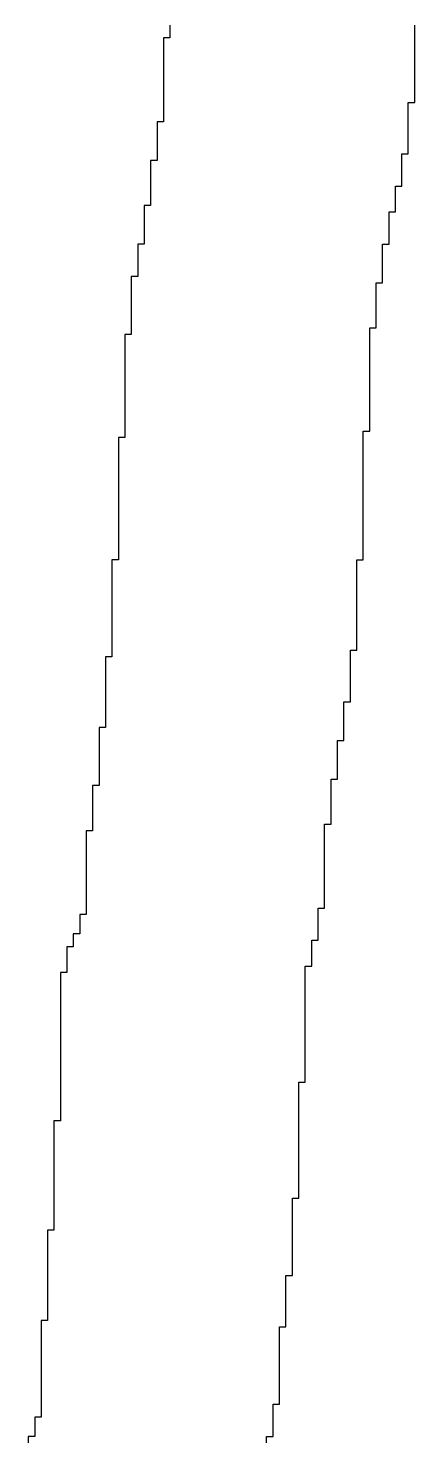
# Model space of a CAD drawing. Header units: millimetres. Extents: x 9.6 to 105, y 7.6 to 66.9.
# Drawn here: x 89.0915 to 89.1735, y 22.607 to 22.9064 of the extents above; entities that cross this region are included whole.
import ezdxf

# ---------------------------------------------------------------- set-up
doc = ezdxf.new("R2010")
doc.units = ezdxf.units.MM
doc.layers.add('BottomOverlay', color=54, linetype='Continuous')

msp = doc.modelspace()

# ---------------------------------------------------------------- linework, layer by layer
at = {"layer": 'BottomOverlay'}
for p, q in [((89.12154, 22.90705), (89.12154, 22.90568)), ((89.12154, 22.90568), (89.12154, 22.90432)), ((89.17349, 22.90568), (89.17349, 22.90705)), ((89.17349, 22.90432), (89.17349, 22.90568)), ((89.12154, 22.90432), (89.12018, 22.90432)), ((89.12018, 22.90432), (89.12018, 22.90295)), ((89.12018, 22.90295), (89.12018, 22.90158)), ((89.17349, 22.90295), (89.17349, 22.90432)), ((89.17349, 22.90158), (89.17349, 22.90295)), ((89.12018, 22.90158), (89.12018, 22.90022)), ((89.12018, 22.90022), (89.12018, 22.89885)), ((89.17349, 22.90022), (89.17349, 22.90158)), ((89.17349, 22.89885), (89.17349, 22.90022)), ((89.12018, 22.89885), (89.12018, 22.89748)), ((89.12018, 22.89748), (89.12018, 22.89612)), ((89.17349, 22.89748), (89.17349, 22.89885)), ((89.17349, 22.89612), (89.17349, 22.89748)), ((89.12018, 22.89612), (89.12018, 22.89475)), ((89.12018, 22.89475), (89.12018, 22.89338)), ((89.12018, 22.89338), (89.12018, 22.89201)), ((89.17349, 22.89475), (89.17349, 22.89612)), ((89.17349, 22.89338), (89.17349, 22.89475)), ((89.17349, 22.89201), (89.17349, 22.89338)), ((89.12018, 22.89201), (89.12018, 22.89065)), ((89.12018, 22.89065), (89.12018, 22.88928)), ((89.17212, 22.88928), (89.17212, 22.89065)), ((89.17212, 22.89065), (89.17349, 22.89065)), ((89.17349, 22.89065), (89.17349, 22.89201)), ((89.12018, 22.88928), (89.12018, 22.88791)), ((89.12018, 22.88791), (89.12018, 22.88655)), ((89.17212, 22.88791), (89.17212, 22.88928)), ((89.17212, 22.88655), (89.17212, 22.88791)), ((89.12018, 22.88655), (89.11881, 22.88655)), ((89.11881, 22.88655), (89.11881, 22.88518)), ((89.11881, 22.88518), (89.11881, 22.88381)), ((89.17212, 22.88518), (89.17212, 22.88655)), ((89.17212, 22.88381), (89.17212, 22.88518)), ((89.11881, 22.88381), (89.11881, 22.88245)), ((89.11881, 22.88245), (89.11881, 22.88108)), ((89.17212, 22.88245), (89.17212, 22.88381)), ((89.17212, 22.88108), (89.17212, 22.88245)), ((89.11881, 22.87834), (89.11744, 22.87834)), ((89.11744, 22.87834), (89.11744, 22.87698)), ((89.11881, 22.88108), (89.11881, 22.87971)), ((89.11881, 22.87971), (89.11881, 22.87834)), ((89.17076, 22.87834), (89.17076, 22.87971)), ((89.17076, 22.87971), (89.17212, 22.87971)), ((89.17076, 22.87698), (89.17076, 22.87834)), ((89.17212, 22.87971), (89.17212, 22.88108)), ((89.11744, 22.87698), (89.11744, 22.87561)), ((89.11744, 22.87561), (89.11744, 22.87424)), ((89.17076, 22.87561), (89.17076, 22.87698)), ((89.17076, 22.87424), (89.17076, 22.87561)), ((89.11744, 22.87424), (89.11744, 22.87288)), ((89.11744, 22.87288), (89.11744, 22.87151)), ((89.16939, 22.87151), (89.16939, 22.87288)), ((89.16939, 22.87288), (89.17076, 22.87288)), ((89.17076, 22.87288), (89.17076, 22.87424)), ((89.11744, 22.87151), (89.11744, 22.87014)), ((89.11744, 22.87014), (89.11744, 22.86878)), ((89.16939, 22.87014), (89.16939, 22.87151)), ((89.16939, 22.86878), (89.16939, 22.87014)), ((89.11744, 22.86878), (89.11608, 22.86878)), ((89.11608, 22.86878), (89.11608, 22.86741)), ((89.11608, 22.86741), (89.11608, 22.86604)), ((89.16802, 22.86604), (89.16802, 22.86741)), ((89.16802, 22.86741), (89.16939, 22.86741)), ((89.16939, 22.86741), (89.16939, 22.86878)), ((89.11608, 22.86604), (89.11608, 22.86467)), ((89.11608, 22.86467), (89.11608, 22.86331)), ((89.16802, 22.86467), (89.16802, 22.86604)), ((89.16802, 22.86331), (89.16802, 22.86467)), ((89.11608, 22.86057), (89.11471, 22.86057)), ((89.11471, 22.86057), (89.11471, 22.8592)), ((89.11608, 22.86331), (89.11608, 22.86194)), ((89.11608, 22.86194), (89.11608, 22.86057)), ((89.16665, 22.8592), (89.16665, 22.86057)), ((89.16665, 22.86057), (89.16802, 22.86057)), ((89.16802, 22.86194), (89.16802, 22.86331)), ((89.16802, 22.86057), (89.16802, 22.86194)), ((89.11471, 22.8592), (89.11471, 22.85784)), ((89.11471, 22.85784), (89.11471, 22.85647)), ((89.16665, 22.85784), (89.16665, 22.8592)), ((89.16665, 22.85647), (89.16665, 22.85784)), ((89.11471, 22.85647), (89.11471, 22.85511)), ((89.11471, 22.85511), (89.11471, 22.85374)), ((89.16665, 22.85511), (89.16665, 22.85647)), ((89.16665, 22.85374), (89.16665, 22.85511)), ((89.11471, 22.85374), (89.11334, 22.85374)), ((89.11334, 22.85374), (89.11334, 22.85237)), ((89.11334, 22.85237), (89.11334, 22.851)), ((89.16529, 22.851), (89.16529, 22.85237)), ((89.16529, 22.85237), (89.16665, 22.85237)), ((89.16665, 22.85237), (89.16665, 22.85374)), ((89.11334, 22.851), (89.11334, 22.84964)), ((89.11334, 22.84964), (89.11334, 22.84827)), ((89.16529, 22.84964), (89.16529, 22.851)), ((89.16529, 22.84827), (89.16529, 22.84964)), ((89.11334, 22.84827), (89.11334, 22.8469)), ((89.11334, 22.8469), (89.11334, 22.84553)), ((89.11334, 22.84553), (89.11334, 22.84417)), ((89.16529, 22.8469), (89.16529, 22.84827)), ((89.16529, 22.84553), (89.16529, 22.8469)), ((89.16529, 22.84417), (89.16529, 22.84553)), ((89.11334, 22.84417), (89.11334, 22.8428)), ((89.11334, 22.8428), (89.11334, 22.84144)), ((89.16392, 22.84144), (89.16392, 22.8428)), ((89.16392, 22.8428), (89.16529, 22.8428)), ((89.16529, 22.8428), (89.16529, 22.84417)), ((89.11334, 22.84144), (89.11197, 22.84144)), ((89.11197, 22.84144), (89.11197, 22.84007)), ((89.11197, 22.84007), (89.11197, 22.8387)), ((89.16392, 22.84007), (89.16392, 22.84144)), ((89.16392, 22.8387), (89.16392, 22.84007)), ((89.11197, 22.8387), (89.11197, 22.83733)), ((89.11197, 22.83733), (89.11197, 22.83597)), ((89.16392, 22.83733), (89.16392, 22.8387)), ((89.16392, 22.83597), (89.16392, 22.83733)), ((89.11197, 22.83597), (89.11197, 22.8346)), ((89.11197, 22.8346), (89.11197, 22.83323)), ((89.16392, 22.8346), (89.16392, 22.83597)), ((89.16392, 22.83323), (89.16392, 22.8346)), ((89.11197, 22.83323), (89.11197, 22.83186)), ((89.11197, 22.83186), (89.11197, 22.8305)), ((89.11197, 22.8305), (89.11197, 22.82913)), ((89.16392, 22.83186), (89.16392, 22.83323)), ((89.16392, 22.8305), (89.16392, 22.83186)), ((89.16392, 22.82913), (89.16392, 22.8305)), ((89.11197, 22.82913), (89.11197, 22.82776)), ((89.11197, 22.82776), (89.11197, 22.8264)), ((89.16392, 22.82776), (89.16392, 22.82913)), ((89.16392, 22.8264), (89.16392, 22.82776)), ((89.11197, 22.8264), (89.11197, 22.82503)), ((89.11197, 22.82503), (89.11197, 22.82366)), ((89.16392, 22.82503), (89.16392, 22.8264)), ((89.16392, 22.82366), (89.16392, 22.82503)), ((89.11197, 22.82366), (89.11197, 22.8223)), ((89.11197, 22.8223), (89.11197, 22.82093)), ((89.16392, 22.8223), (89.16392, 22.82366)), ((89.16392, 22.82093), (89.16392, 22.8223)), ((89.11197, 22.81956), (89.11061, 22.81956)), ((89.11061, 22.81956), (89.11061, 22.8182)), ((89.11197, 22.82093), (89.11197, 22.81956)), ((89.16255, 22.81956), (89.16255, 22.82093)), ((89.16255, 22.82093), (89.16392, 22.82093)), ((89.16255, 22.8182), (89.16255, 22.81956)), ((89.11061, 22.8182), (89.11061, 22.81683)), ((89.11061, 22.81683), (89.11061, 22.81546)), ((89.11061, 22.81546), (89.11061, 22.81409)), ((89.16255, 22.81683), (89.16255, 22.8182)), ((89.16255, 22.81546), (89.16255, 22.81683)), ((89.16255, 22.81409), (89.16255, 22.81546)), ((89.11061, 22.81409), (89.11061, 22.81273)), ((89.11061, 22.81273), (89.11061, 22.81136)), ((89.16255, 22.81273), (89.16255, 22.81409)), ((89.16255, 22.81136), (89.16255, 22.81273)), ((89.11061, 22.81136), (89.11061, 22.80999)), ((89.11061, 22.80999), (89.11061, 22.80863)), ((89.16255, 22.80999), (89.16255, 22.81136)), ((89.16255, 22.80863), (89.16255, 22.80999)), ((89.11061, 22.80863), (89.11061, 22.80726)), ((89.11061, 22.80726), (89.11061, 22.80589)), ((89.16255, 22.80726), (89.16255, 22.80863)), ((89.16255, 22.80589), (89.16255, 22.80726)), ((89.11061, 22.80589), (89.11061, 22.80453)), ((89.11061, 22.80453), (89.11061, 22.80316)), ((89.16255, 22.80453), (89.16255, 22.80589)), ((89.16255, 22.80316), (89.16255, 22.80453)), ((89.11061, 22.80316), (89.11061, 22.80179)), ((89.11061, 22.80179), (89.11061, 22.80042)), ((89.16255, 22.80179), (89.16255, 22.80316)), ((89.16255, 22.80042), (89.16255, 22.80179)), ((89.11061, 22.80042), (89.11061, 22.79906)), ((89.11061, 22.79906), (89.11061, 22.79769)), ((89.11061, 22.79769), (89.11061, 22.79632)), ((89.16255, 22.79906), (89.16255, 22.80042)), ((89.16255, 22.79769), (89.16255, 22.79906)), ((89.16255, 22.79632), (89.16255, 22.79769)), ((89.11061, 22.79632), (89.11061, 22.79496)), ((89.11061, 22.79496), (89.11061, 22.79359)), ((89.16255, 22.79496), (89.16255, 22.79632)), ((89.16255, 22.79359), (89.16255, 22.79496)), ((89.11061, 22.79359), (89.10924, 22.79359)), ((89.10924, 22.79359), (89.10924, 22.79222)), ((89.10924, 22.79222), (89.10924, 22.79086)), ((89.16119, 22.79222), (89.16119, 22.79359)), ((89.16119, 22.79359), (89.16255, 22.79359)), ((89.16119, 22.79086), (89.16119, 22.79222)), ((89.10924, 22.79086), (89.10924, 22.78949)), ((89.10924, 22.78949), (89.10924, 22.78812)), ((89.16119, 22.78949), (89.16119, 22.79086)), ((89.16119, 22.78812), (89.16119, 22.78949)), ((89.10924, 22.78812), (89.10924, 22.78675)), ((89.10924, 22.78675), (89.10924, 22.78539)), ((89.16119, 22.78675), (89.16119, 22.78812)), ((89.16119, 22.78539), (89.16119, 22.78675)), ((89.10924, 22.78539), (89.10924, 22.78402)), ((89.10924, 22.78402), (89.10924, 22.78265)), ((89.10924, 22.78265), (89.10924, 22.78129)), ((89.16119, 22.78402), (89.16119, 22.78539)), ((89.16119, 22.78265), (89.16119, 22.78402)), ((89.16119, 22.78129), (89.16119, 22.78265)), ((89.10924, 22.78129), (89.10924, 22.77992)), ((89.10924, 22.77992), (89.10924, 22.77855)), ((89.16119, 22.77992), (89.16119, 22.78129)), ((89.16119, 22.77855), (89.16119, 22.77992)), ((89.10924, 22.77855), (89.10924, 22.77719)), ((89.10924, 22.77719), (89.10924, 22.77582)), ((89.16119, 22.77719), (89.16119, 22.77855)), ((89.16119, 22.77582), (89.16119, 22.77719)), ((89.10924, 22.77582), (89.10924, 22.77445)), ((89.10924, 22.77445), (89.10924, 22.77308)), ((89.15982, 22.77308), (89.15982, 22.77445)), ((89.15982, 22.77445), (89.16119, 22.77445)), ((89.16119, 22.77445), (89.16119, 22.77582)), ((89.10924, 22.77308), (89.10787, 22.77308)), ((89.10787, 22.77308), (89.10787, 22.77172)), ((89.10787, 22.77172), (89.10787, 22.77035)), ((89.15982, 22.77172), (89.15982, 22.77308)), ((89.15982, 22.77035), (89.15982, 22.77172)), ((89.10787, 22.77035), (89.10787, 22.76898)), ((89.10787, 22.76898), (89.10787, 22.76762)), ((89.10787, 22.76762), (89.10787, 22.76625)), ((89.15982, 22.76898), (89.15982, 22.77035)), ((89.15982, 22.76762), (89.15982, 22.76898)), ((89.15982, 22.76625), (89.15982, 22.76762)), ((89.10787, 22.76625), (89.10787, 22.76488)), ((89.10787, 22.76488), (89.10787, 22.76352)), ((89.15982, 22.76488), (89.15982, 22.76625)), ((89.15982, 22.76352), (89.15982, 22.76488)), ((89.10787, 22.76352), (89.10787, 22.76215)), ((89.10787, 22.76215), (89.10787, 22.76078)), ((89.15845, 22.76215), (89.15845, 22.76352)), ((89.15845, 22.76352), (89.15982, 22.76352)), ((89.15845, 22.76078), (89.15845, 22.76215)), ((89.10787, 22.76078), (89.10787, 22.75941)), ((89.10787, 22.75941), (89.10787, 22.75805)), ((89.15845, 22.75941), (89.15845, 22.76078)), ((89.15845, 22.75805), (89.15845, 22.75941)), ((89.10787, 22.75805), (89.10651, 22.75805)), ((89.10651, 22.75805), (89.10651, 22.75668)), ((89.10651, 22.75668), (89.10651, 22.75531)), ((89.15845, 22.75668), (89.15845, 22.75805)), ((89.15845, 22.75531), (89.15845, 22.75668)), ((89.10651, 22.75531), (89.10651, 22.75394)), ((89.10651, 22.75394), (89.10651, 22.75258)), ((89.10651, 22.75258), (89.10651, 22.75121)), ((89.15709, 22.75394), (89.15709, 22.75531)), ((89.15709, 22.75531), (89.15845, 22.75531)), ((89.15709, 22.75258), (89.15709, 22.75394)), ((89.15709, 22.75121), (89.15709, 22.75258)), ((89.10651, 22.75121), (89.10651, 22.74985)), ((89.10651, 22.74985), (89.10651, 22.74848)), ((89.15709, 22.74985), (89.15709, 22.75121)), ((89.15709, 22.74848), (89.15709, 22.74985)), ((89.10651, 22.74848), (89.10651, 22.74711)), ((89.10651, 22.74711), (89.10651, 22.74574)), ((89.15572, 22.74574), (89.15572, 22.74711)), ((89.15572, 22.74711), (89.15709, 22.74711)), ((89.15709, 22.74711), (89.15709, 22.74848)), ((89.10651, 22.74574), (89.10514, 22.74574)), ((89.10514, 22.74574), (89.10514, 22.74438)), ((89.10514, 22.74438), (89.10514, 22.74301)), ((89.15572, 22.74438), (89.15572, 22.74574)), ((89.15572, 22.74301), (89.15572, 22.74438)), ((89.10514, 22.74301), (89.10514, 22.74164)), ((89.10514, 22.74164), (89.10514, 22.74027)), ((89.15572, 22.74164), (89.15572, 22.74301)), ((89.15572, 22.74027), (89.15572, 22.74164)), ((89.10514, 22.74027), (89.10514, 22.73891)), ((89.10514, 22.73891), (89.10514, 22.73754)), ((89.15572, 22.73891), (89.15572, 22.74027)), ((89.15572, 22.73754), (89.15572, 22.73891)), ((89.10514, 22.73617), (89.10377, 22.73617)), ((89.10377, 22.73617), (89.10377, 22.73481)), ((89.10377, 22.73481), (89.10377, 22.73344)), ((89.10514, 22.73754), (89.10514, 22.73617)), ((89.15435, 22.73617), (89.15435, 22.73754)), ((89.15435, 22.73754), (89.15572, 22.73754)), ((89.15435, 22.73481), (89.15435, 22.73617)), ((89.15435, 22.73344), (89.15435, 22.73481)), ((89.10377, 22.73344), (89.10377, 22.73207)), ((89.10377, 22.73207), (89.10377, 22.73071)), ((89.15435, 22.73207), (89.15435, 22.73344)), ((89.15435, 22.73071), (89.15435, 22.73207)), ((89.10377, 22.73071), (89.10377, 22.72934)), ((89.10377, 22.72934), (89.10377, 22.72797)), ((89.15435, 22.72934), (89.15435, 22.73071)), ((89.15435, 22.72797), (89.15435, 22.72934)), ((89.10377, 22.72797), (89.10377, 22.7266)), ((89.10377, 22.7266), (89.10377, 22.72524)), ((89.15435, 22.7266), (89.15435, 22.72797)), ((89.15435, 22.72524), (89.15435, 22.7266)), ((89.10377, 22.72524), (89.10377, 22.72387)), ((89.10377, 22.72387), (89.10377, 22.7225)), ((89.15435, 22.72387), (89.15435, 22.72524)), ((89.15435, 22.7225), (89.15435, 22.72387)), ((89.10377, 22.7225), (89.10377, 22.72114)), ((89.10377, 22.72114), (89.10377, 22.71977)), ((89.10377, 22.71977), (89.10377, 22.7184)), ((89.15298, 22.7184), (89.15298, 22.71977)), ((89.15298, 22.71977), (89.15435, 22.71977)), ((89.15435, 22.72114), (89.15435, 22.7225)), ((89.15435, 22.71977), (89.15435, 22.72114)), ((89.10377, 22.7184), (89.1024, 22.7184)), ((89.1024, 22.7184), (89.1024, 22.71704)), ((89.1024, 22.71704), (89.1024, 22.71567)), ((89.15298, 22.71704), (89.15298, 22.7184)), ((89.15298, 22.71567), (89.15298, 22.71704)), ((89.1024, 22.7143), (89.10104, 22.7143)), ((89.10104, 22.7143), (89.10104, 22.71294)), ((89.1024, 22.71567), (89.1024, 22.7143)), ((89.15298, 22.7143), (89.15298, 22.71567)), ((89.15298, 22.71294), (89.15298, 22.7143)), ((89.10104, 22.71157), (89.09967, 22.71157)), ((89.09967, 22.71157), (89.09967, 22.7102)), ((89.10104, 22.71294), (89.10104, 22.71157)), ((89.15162, 22.71157), (89.15162, 22.71294)), ((89.15162, 22.71294), (89.15298, 22.71294)), ((89.15162, 22.7102), (89.15162, 22.71157)), ((89.09967, 22.7102), (89.09967, 22.70883)), ((89.09967, 22.70883), (89.09967, 22.70747)), ((89.15162, 22.70883), (89.15162, 22.7102)), ((89.15162, 22.70747), (89.15162, 22.70883)), ((89.09967, 22.7061), (89.0983, 22.7061)), ((89.0983, 22.7061), (89.0983, 22.70473)), ((89.0983, 22.70473), (89.0983, 22.70337)), ((89.09967, 22.70747), (89.09967, 22.7061)), ((89.15025, 22.7061), (89.15025, 22.70747)), ((89.15025, 22.70747), (89.15162, 22.70747)), ((89.15025, 22.70473), (89.15025, 22.7061)), ((89.15025, 22.70337), (89.15025, 22.70473)), ((89.0983, 22.70337), (89.0983, 22.702)), ((89.0983, 22.702), (89.0983, 22.70063)), ((89.15025, 22.702), (89.15025, 22.70337)), ((89.15025, 22.70063), (89.15025, 22.702)), ((89.0983, 22.70063), (89.0983, 22.69927)), ((89.0983, 22.69927), (89.0983, 22.6979)), ((89.15025, 22.69927), (89.15025, 22.70063)), ((89.15025, 22.6979), (89.15025, 22.69927)), ((89.0983, 22.6979), (89.0983, 22.69653)), ((89.0983, 22.69653), (89.0983, 22.69516)), ((89.15025, 22.69653), (89.15025, 22.6979)), ((89.15025, 22.69516), (89.15025, 22.69653)), ((89.0983, 22.69516), (89.0983, 22.6938)), ((89.0983, 22.6938), (89.0983, 22.69243)), ((89.15025, 22.6938), (89.15025, 22.69516)), ((89.15025, 22.69243), (89.15025, 22.6938)), ((89.0983, 22.69243), (89.0983, 22.69106)), ((89.0983, 22.69106), (89.0983, 22.6897)), ((89.0983, 22.6897), (89.0983, 22.68833)), ((89.15025, 22.69106), (89.15025, 22.69243)), ((89.15025, 22.6897), (89.15025, 22.69106)), ((89.15025, 22.68833), (89.15025, 22.6897)), ((89.0983, 22.68833), (89.0983, 22.68696)), ((89.0983, 22.68696), (89.0983, 22.6856)), ((89.15025, 22.68696), (89.15025, 22.68833)), ((89.15025, 22.6856), (89.15025, 22.68696)), ((89.0983, 22.6856), (89.0983, 22.68423)), ((89.0983, 22.68423), (89.0983, 22.68286)), ((89.15025, 22.68423), (89.15025, 22.6856)), ((89.15025, 22.68286), (89.15025, 22.68423)), ((89.0983, 22.68286), (89.0983, 22.68149)), ((89.0983, 22.68149), (89.0983, 22.68013)), ((89.14888, 22.68149), (89.14888, 22.68286)), ((89.14888, 22.68286), (89.15025, 22.68286)), ((89.14888, 22.68013), (89.14888, 22.68149)), ((89.0983, 22.68013), (89.0983, 22.67876)), ((89.0983, 22.67876), (89.0983, 22.67739)), ((89.14888, 22.67876), (89.14888, 22.68013)), ((89.14888, 22.67739), (89.14888, 22.67876)), ((89.0983, 22.67739), (89.0983, 22.67603)), ((89.0983, 22.67603), (89.0983, 22.67466)), ((89.14888, 22.67603), (89.14888, 22.67739)), ((89.14888, 22.67466), (89.14888, 22.67603)), ((89.0983, 22.67466), (89.09694, 22.67466)), ((89.09694, 22.67466), (89.09694, 22.67329)), ((89.09694, 22.67329), (89.09694, 22.67193)), ((89.09694, 22.67193), (89.09694, 22.67056)), ((89.14888, 22.67329), (89.14888, 22.67466)), ((89.14888, 22.67193), (89.14888, 22.67329)), ((89.14888, 22.67056), (89.14888, 22.67193)), ((89.09694, 22.67056), (89.09694, 22.66919)), ((89.09694, 22.66919), (89.09694, 22.66782)), ((89.14888, 22.66919), (89.14888, 22.67056)), ((89.14888, 22.66782), (89.14888, 22.66919)), ((89.09694, 22.66782), (89.09694, 22.66646)), ((89.09694, 22.66646), (89.09694, 22.66509)), ((89.14888, 22.66646), (89.14888, 22.66782)), ((89.14888, 22.66509), (89.14888, 22.66646)), ((89.09694, 22.66509), (89.09694, 22.66372)), ((89.09694, 22.66372), (89.09694, 22.66235)), ((89.14888, 22.66372), (89.14888, 22.66509)), ((89.14888, 22.66235), (89.14888, 22.66372)), ((89.09694, 22.66235), (89.09694, 22.66099)), ((89.09694, 22.66099), (89.09694, 22.65962)), ((89.14888, 22.66099), (89.14888, 22.66235)), ((89.14888, 22.65962), (89.14888, 22.66099)), ((89.09694, 22.65962), (89.09694, 22.65826)), ((89.09694, 22.65826), (89.09694, 22.65689)), ((89.09694, 22.65689), (89.09694, 22.65552)), ((89.14752, 22.65689), (89.14752, 22.65826)), ((89.14752, 22.65826), (89.14888, 22.65826)), ((89.14752, 22.65552), (89.14752, 22.65689)), ((89.14888, 22.65826), (89.14888, 22.65962)), ((89.09694, 22.65552), (89.09694, 22.65415)), ((89.09694, 22.65415), (89.09694, 22.65279)), ((89.14752, 22.65415), (89.14752, 22.65552)), ((89.14752, 22.65279), (89.14752, 22.65415)), ((89.09694, 22.65142), (89.09557, 22.65142)), ((89.09557, 22.65142), (89.09557, 22.65005)), ((89.09694, 22.65279), (89.09694, 22.65142)), ((89.14752, 22.65142), (89.14752, 22.65279)), ((89.14752, 22.65005), (89.14752, 22.65142)), ((89.09557, 22.65005), (89.09557, 22.64868)), ((89.09557, 22.64868), (89.09557, 22.64732)), ((89.14752, 22.64868), (89.14752, 22.65005)), ((89.14752, 22.64732), (89.14752, 22.64868)), ((89.09557, 22.64732), (89.09557, 22.64595)), ((89.09557, 22.64595), (89.09557, 22.64459)), ((89.14752, 22.64595), (89.14752, 22.64732)), ((89.14752, 22.64459), (89.14752, 22.64595)), ((89.09557, 22.64459), (89.09557, 22.64322)), ((89.09557, 22.64322), (89.09557, 22.64185)), ((89.09557, 22.64185), (89.09557, 22.64048)), ((89.14615, 22.64048), (89.14615, 22.64185)), ((89.14615, 22.64185), (89.14752, 22.64185)), ((89.14752, 22.64322), (89.14752, 22.64459)), ((89.14752, 22.64185), (89.14752, 22.64322)), ((89.09557, 22.64048), (89.09557, 22.63912)), ((89.09557, 22.63912), (89.09557, 22.63775)), ((89.14615, 22.63912), (89.14615, 22.64048)), ((89.14615, 22.63775), (89.14615, 22.63912)), ((89.09557, 22.63775), (89.09557, 22.63638)), ((89.09557, 22.63638), (89.09557, 22.63501)), ((89.14615, 22.63638), (89.14615, 22.63775)), ((89.14615, 22.63501), (89.14615, 22.63638)), ((89.09557, 22.63501), (89.09557, 22.63365)), ((89.09557, 22.63365), (89.09557, 22.63228)), ((89.14615, 22.63365), (89.14615, 22.63501)), ((89.14615, 22.63228), (89.14615, 22.63365)), ((89.09557, 22.63228), (89.0942, 22.63228)), ((89.0942, 22.63228), (89.0942, 22.63091)), ((89.0942, 22.63091), (89.0942, 22.62955)), ((89.14478, 22.62955), (89.14478, 22.63091)), ((89.14478, 22.63091), (89.14615, 22.63091)), ((89.14615, 22.63091), (89.14615, 22.63228)), ((89.0942, 22.62955), (89.0942, 22.62818)), ((89.0942, 22.62818), (89.0942, 22.62681)), ((89.14478, 22.62818), (89.14478, 22.62955)), ((89.14478, 22.62681), (89.14478, 22.62818)), ((89.0942, 22.62681), (89.0942, 22.62545)), ((89.0942, 22.62545), (89.0942, 22.62408)), ((89.0942, 22.62408), (89.0942, 22.62271)), ((89.14478, 22.62545), (89.14478, 22.62681)), ((89.14478, 22.62408), (89.14478, 22.62545)), ((89.14478, 22.62271), (89.14478, 22.62408)), ((89.0942, 22.62271), (89.0942, 22.62135)), ((89.0942, 22.62135), (89.0942, 22.61998)), ((89.14478, 22.62135), (89.14478, 22.62271)), ((89.14478, 22.61998), (89.14478, 22.62135)), ((89.0942, 22.61998), (89.0942, 22.61861)), ((89.0942, 22.61861), (89.0942, 22.61724)), ((89.14478, 22.61861), (89.14478, 22.61998)), ((89.14478, 22.61724), (89.14478, 22.61861)), ((89.0942, 22.61724), (89.0942, 22.61588)), ((89.0942, 22.61588), (89.0942, 22.61451)), ((89.14478, 22.61588), (89.14478, 22.61724)), ((89.14478, 22.61451), (89.14478, 22.61588)), ((89.0942, 22.61451), (89.0942, 22.61314)), ((89.0942, 22.61314), (89.0942, 22.61178)), ((89.14342, 22.61314), (89.14342, 22.61451)), ((89.14342, 22.61451), (89.14478, 22.61451)), ((89.14342, 22.61178), (89.14342, 22.61314)), ((89.0942, 22.61178), (89.09284, 22.61178)), ((89.09284, 22.61178), (89.09284, 22.61041)), ((89.09284, 22.61041), (89.09284, 22.60904)), ((89.09284, 22.60904), (89.09284, 22.60768)), ((89.14342, 22.61041), (89.14342, 22.61178)), ((89.14342, 22.60904), (89.14342, 22.61041)), ((89.14342, 22.60768), (89.14342, 22.60904)), ((89.09284, 22.60768), (89.09147, 22.60768)), ((89.09147, 22.60768), (89.09147, 22.60631)), ((89.14205, 22.60631), (89.14205, 22.60768)), ((89.14205, 22.60768), (89.14342, 22.60768))]:
    msp.add_line(p, q, dxfattribs=at)

doc.saveas('drawing.dxf')
